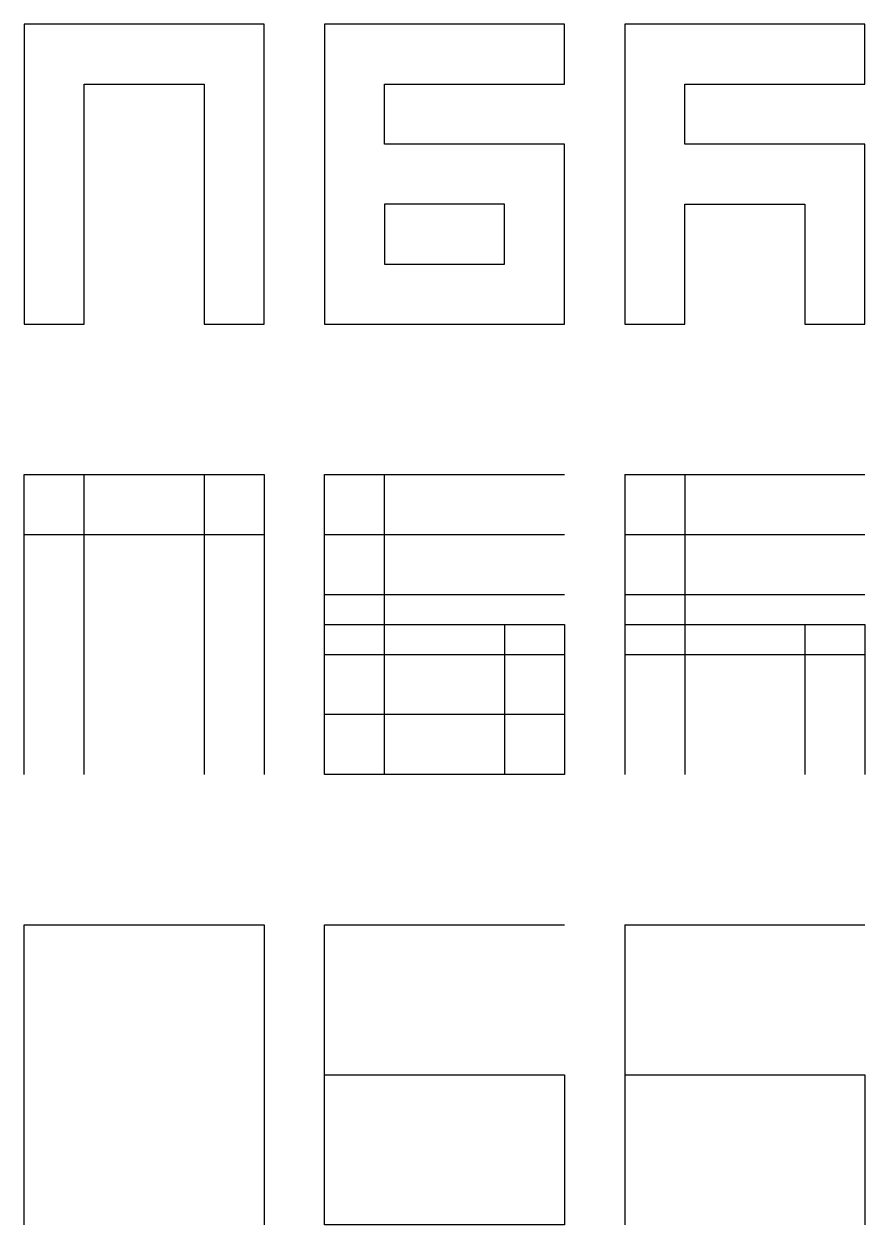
# Model space of a CAD drawing. Header units: inches. Extents: x 0 to 14, y 2.5 to 22.5.
import ezdxf

# ---------------------------------------------------------------- set-up
doc = ezdxf.new("R2010")
doc.units = ezdxf.units.IN
doc.header["$MEASUREMENT"] = 0

msp = doc.modelspace()

# ---------------------------------------------------------------- linework, layer by layer
for p, q in [((0, 10), (0, 15)), ((0, 15), (4, 15)), ((1, 10), (1, 15)), ((3, 15), (3, 10)), ((4, 15), (4, 10)), ((5, 10), (5, 15)), ((5, 15), (9, 15)), ((6, 10), (6, 15)), ((10, 15), (14, 15)), ((10, 15), (10, 10)), ((11, 15), (11, 10)), ((0, 14), (4, 14)), ((5, 14), (9, 14)), ((10, 14), (14, 14)), ((5, 13), (9, 13)), ((10, 13), (14, 13)), ((5, 12.5), (9, 12.5)), ((8, 12.5), (8, 10)), ((9, 12.5), (9, 10)), ((10, 12.5), (14, 12.5)), ((13, 12.5), (13, 10)), ((14, 12.5), (14, 10)), ((5, 12), (9, 12)), ((10, 12), (14, 12)), ((9, 11), (5, 11)), ((9, 10), (5, 10)), ((0, 2.5), (0, 7.5)), ((0, 7.5), (4, 7.5)), ((4, 7.5), (4, 2.5)), ((5, 2.5), (5, 7.5)), ((5, 7.5), (9, 7.5)), ((10, 7.5), (14, 7.5)), ((10, 7.5), (10, 2.5)), ((5, 5), (9, 5)), ((9, 5), (9, 2.5)), ((10, 5), (14, 5)), ((14, 5), (14, 2.5)), ((9, 2.5), (5, 2.5))]:
    msp.add_line(p, q)
for points in [[(0, 17.5), (1, 17.5), (1, 21.5), (3, 21.5), (3, 17.5), (4, 17.5), (4, 22.5), (0, 22.5), (0, 17.5)], [(9, 21.5), (9, 22.5), (5, 22.5), (5, 17.5), (9, 17.5), (9, 20.5), (6, 20.5), (6, 21.5), (9, 21.5)], [(10, 17.5), (11, 17.5), (11, 19.5), (13, 19.5), (13, 17.5), (14, 17.5), (14, 20.5), (11, 20.5), (11, 21.5), (14, 21.5), (14, 22.5), (10, 22.5), (10, 17.5)], [(6, 19.5), (6, 18.5), (8, 18.5), (8, 19.5), (6, 19.5)]]:
    msp.add_lwpolyline(points)

doc.saveas('drawing.dxf')
